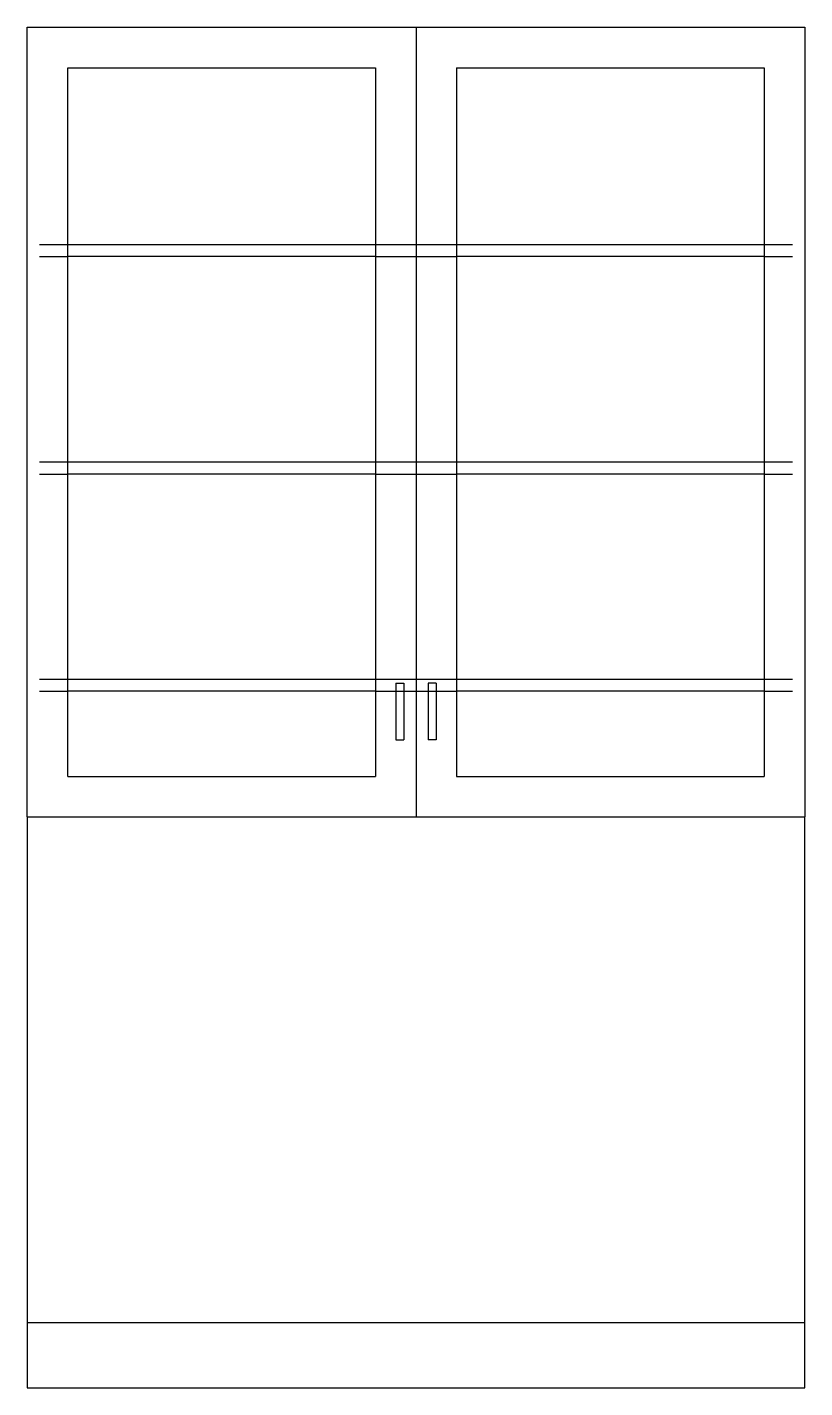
# Model space of a CAD drawing. Extents: x 0 to 48, y 0 to 84.
import ezdxf

# ---------------------------------------------------------------- set-up
doc = ezdxf.new("R2010")
doc.units = 0
doc.header["$LTSCALE"] = 3
doc.linetypes.add('HIDDEN', pattern=[0])
doc.layers.get('0').update_dxf_attribs({"linetype": 'CONTINUOUS'})
doc.layers.add('HID', color=7, linetype='HIDDEN')

msp = doc.modelspace()

# ---------------------------------------------------------------- linework, layer by layer
at = {"color": 0}
for p, q in [((0, 84), (48, 84)), ((0, 35.25), (0, 84)), ((24, 84), (24, 35.25)), ((48, 84), (48, 35.25)), ((2.5, 37.75), (2.5, 81.5)), ((2.5, 81.5), (21.5, 81.5)), ((21.5, 81.5), (21.5, 37.75)), ((26.5, 81.5), (26.5, 37.75)), ((26.5, 81.5), (45.5, 81.5)), ((45.5, 81.5), (45.5, 37.75)), ((2.5, 70.586), (21.5, 70.586)), ((26.5, 70.586), (45.5, 70.586)), ((21.5, 69.836), (2.5, 69.836)), ((45.5, 69.836), (26.5, 69.836)), ((2.5, 57.164), (21.5, 57.164)), ((26.5, 57.164), (45.5, 57.164)), ((21.5, 56.414), (2.5, 56.414)), ((45.5, 56.414), (26.5, 56.414)), ((2.5, 43.75), (21.5, 43.75)), ((26.5, 43.75), (45.5, 43.75)), ((21.5, 43), (2.5, 43)), ((22.75, 43.5), (22.75, 40)), ((22.75, 43.5), (23.25, 43.5)), ((23.25, 43.5), (23.25, 40)), ((24.75, 43.5), (24.75, 40)), ((25.25, 43.5), (24.75, 43.5)), ((25.25, 43.5), (25.25, 40)), ((45.5, 43), (26.5, 43)), ((22.75, 40), (23.25, 40)), ((25.25, 40), (24.75, 40)), ((2.5, 37.75), (21.5, 37.75)), ((26.5, 37.75), (45.5, 37.75)), ((0, 35.25), (48, 35.25))]:
    msp.add_line(p, q, dxfattribs=at)
at = {"layer": 'HID', "color": 0}
for p, q in [((0.75, 70.586), (2.5, 70.586)), ((21.5, 70.586), (26.5, 70.586)), ((45.5, 70.586), (47.25, 70.586)), ((0.75, 69.836), (2.5, 69.836)), ((21.5, 69.836), (26.5, 69.836)), ((45.5, 69.836), (47.25, 69.836)), ((0.75, 57.164), (2.5, 57.164)), ((21.5, 57.164), (26.5, 57.164)), ((45.5, 57.164), (47.25, 57.164)), ((0.75, 56.414), (2.5, 56.414)), ((21.5, 56.414), (26.5, 56.414)), ((45.5, 56.414), (47.25, 56.414)), ((0.75, 43.75), (2.5, 43.75)), ((21.5, 43.75), (26.5, 43.75)), ((45.5, 43.75), (47.25, 43.75)), ((0.75, 43), (2.5, 43)), ((21.5, 43), (26.5, 43)), ((45.5, 43), (47.25, 43)), ((0, 35.25), (0, 4)), ((48, 4), (48, 35.25)), ((48, 4), (0, 4)), ((0, 4), (0, 0)), ((48, 0), (48, 4)), ((0, 0), (48, 0))]:
    msp.add_line(p, q, dxfattribs=at)

doc.saveas('drawing.dxf')
